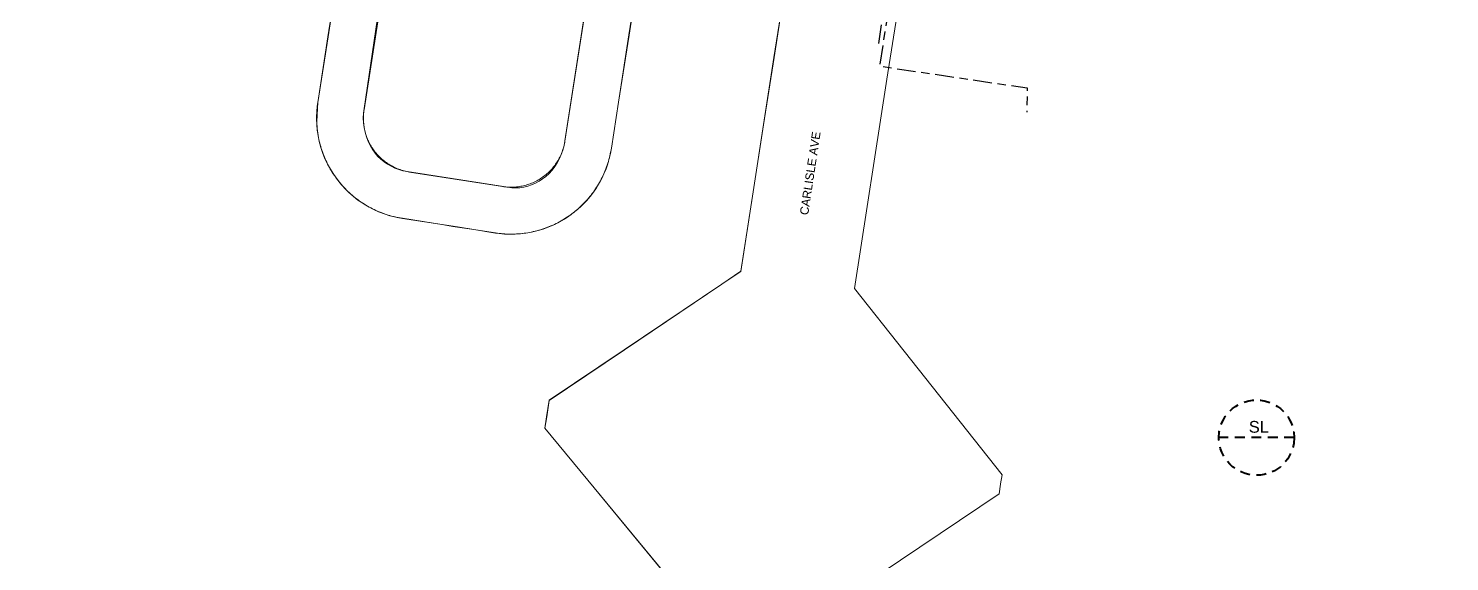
# Model space of a CAD drawing. Header units: metres. Extents: x 297818 to 299097, y 6264861 to 6266140.
# Drawn here: x 298085.7 to 298387.9, y 6265323.7 to 6265437.1 of the extents above; entities that cross this region are included whole.
import ezdxf
from ezdxf.enums import TextEntityAlignment as Align

# ---------------------------------------------------------------- set-up
doc = ezdxf.new("R2010")
doc.units = ezdxf.units.M
doc.linetypes.add('Cable Exist UG', pattern=[8.2, 4, -1.2, 1.8, -1.2])
doc.linetypes.add('Dash', pattern=[5, 3, -2])
doc.layers.get('0').update_dxf_attribs({"color": 6})
doc.layers.add('Cadastre Roads_SP_EXT', color=9, linetype='Continuous', lineweight=5)
for name, color, linetype in [('Mains_HV_EXT', 7, 'Continuous'), ('Mains_LV_EXT', 7, 'Continuous'), ('NOTES_SL_EXT', 7, 'Continuous')]:
    doc.layers.add(name, color=color, linetype=linetype)
doc.styles.get("Standard").update_dxf_attribs({"font": 'arial.ttf'})
doc.linetypes.add('Cable New UG', pattern='A,7,-0.25,["x",Standard,S=2,R=0,X=0.2,Y=-0.8],-2.1', length=9.35)

# ---------------------------------------------------------------- blocks, each defined once
blk = doc.blocks.new('SLANTERN_NUM_EXT')
blk.add_wipeout([(-0.31, 10), (-0.94, 9.96), (-1.57, 9.88), (-2.18, 9.76), (-2.79, 9.61), (-3.39, 9.41), (-3.97, 9.18), (-4.54, 8.91), (-5.09, 8.61), (-5.62, 8.27), (-6.13, 7.91), (-6.62, 7.5), (-7.07, 7.07), (-7.5, 6.62), (-7.91, 6.13), (-8.27, 5.62), (-8.61, 5.09), (-8.91, 4.54), (-9.18, 3.97), (-9.41, 3.39), (-9.61, 2.79), (-9.76, 2.18), (-9.88, 1.57), (-9.96, 0.94), (-10, 0.31), (-10, -0.31), (-9.96, -0.94), (-9.88, -1.57), (-9.76, -2.18), (-9.61, -2.79), (-9.41, -3.39), (-9.18, -3.97), (-8.91, -4.54), (-8.61, -5.09), (-8.27, -5.62), (-7.91, -6.13), (-7.5, -6.62), (-7.07, -7.07), (-6.62, -7.5), (-6.13, -7.91), (-5.62, -8.27), (-5.09, -8.61), (-4.54, -8.91), (-3.97, -9.18), (-3.39, -9.41), (-2.79, -9.61), (-2.18, -9.76), (-1.57, -9.88), (-0.94, -9.96), (-0.31, -10), (0.31, -10), (0.94, -9.96), (1.57, -9.88), (2.18, -9.76), (2.79, -9.61), (3.39, -9.41), (3.97, -9.18), (4.54, -8.91), (5.09, -8.61), (5.62, -8.27), (6.13, -7.91), (6.62, -7.5), (7.07, -7.07), (7.5, -6.62), (7.91, -6.13), (8.27, -5.62), (8.61, -5.09), (8.91, -4.54), (9.18, -3.97), (9.41, -3.39), (9.61, -2.79), (9.76, -2.18), (9.88, -1.57), (9.96, -0.94), (10, -0.31), (10, 0.31), (9.96, 0.94), (9.88, 1.57), (9.76, 2.18), (9.61, 2.79), (9.41, 3.39), (9.18, 3.97), (8.91, 4.54), (8.61, 5.09), (8.27, 5.62), (7.91, 6.13), (7.5, 6.62), (7.07, 7.07), (6.62, 7.5), (6.13, 7.91), (5.62, 8.27), (5.09, 8.61), (4.54, 8.91), (3.97, 9.18), (3.39, 9.41), (2.79, 9.61), (2.18, 9.76), (1.57, 9.88), (0.94, 9.96), (0.31, 10)])
at = {"linetype": 'Dash', "lineweight": 40, "ltscale": 0.7}
blk.add_line((8, 0), (-8, 0), dxfattribs=at)
blk.add_circle((0, 0), 8, dxfattribs=at)
at = {"lineweight": 40, "width": 0.7}
for tag, p in [('SNUMBER', (0.51, 1.05)), ('CNUMBER', (0.44, -3.15))]:
    blk.add_attdef(tag, text='', height=2.5, dxfattribs=at).set_placement(p, align=Align.CENTER)
at = {"lineweight": 40, "flags": 1}
blk.add_attdef('Z', (0, 0), '', height=0.2, dxfattribs=at)

msp = doc.modelspace()

# ---------------------------------------------------------------- linework, layer by layer
at = {"color": 2, "linetype": 'Cable New UG', "ltscale": 0.5}
msp.add_circle((298457.33, 6265500.67), 639.42, dxfattribs=at)
at = {"layer": 'Cadastre Roads_SP_EXT', "linetype": 'Continuous'}
for points in [[(298207.71, 6265463.84), (298199.82, 6265413.12), (298199.63, 6265412.15), (298199.37, 6265411.2), (298199.04, 6265410.28), (298198.64, 6265409.38), (298198.18, 6265408.52), (298197.66, 6265407.7), (298197.08, 6265406.94), (298196.44, 6265406.22), (298195.77, 6265405.61), (298195.07, 6265405.06), (298194.32, 6265404.58), (298193.54, 6265404.17), (298192.74, 6265403.82), (298191.92, 6265403.54), (298191.07, 6265403.34), (298190.22, 6265403.21), (298189.36, 6265403.16), (298188.5, 6265403.19), (298187.65, 6265403.29), (298167.16, 6265406.51), (298166.26, 6265406.62), (298165.37, 6265406.8), (298164.5, 6265407.05), (298163.66, 6265407.37), (298162.85, 6265407.75), (298162.08, 6265408.19), (298161.35, 6265408.69), (298160.66, 6265409.24), (298160.03, 6265409.85), (298159.47, 6265410.52), (298158.97, 6265411.23), (298158.44, 6265412.13), (298157.99, 6265413.06), (298157.62, 6265414.02), (298157.32, 6265415), (298157.12, 6265416), (298156.99, 6265417.01), (298156.94, 6265418.02), (298156.98, 6265419.03), (298157.09, 6265420.03), (298164.56, 6265470.69)], [(298207.69, 6265463.86), (298199.8, 6265413.14), (298199.76, 6265412.84), (298199.7, 6265412.55), (298199.64, 6265412.26), (298199.57, 6265411.97), (298199.49, 6265411.68), (298199.4, 6265411.39), (298199.31, 6265411.11), (298199.21, 6265410.83), (298199.1, 6265410.55), (298198.98, 6265410.27), (298198.86, 6265410), (298198.73, 6265409.73), (298198.6, 6265409.46), (298198.45, 6265409.2), (298198.3, 6265408.94), (298198.15, 6265408.69), (298197.98, 6265408.44), (298197.81, 6265408.19), (298197.64, 6265407.95), (298197.45, 6265407.71), (298197.27, 6265407.48), (298197.07, 6265407.25), (298196.87, 6265407.03), (298196.67, 6265406.81), (298196.46, 6265406.6), (298196.24, 6265406.39), (298196.02, 6265406.19), (298195.79, 6265406), (298195.56, 6265405.81), (298195.32, 6265405.63), (298195.08, 6265405.45), (298194.83, 6265405.28), (298194.58, 6265405.12), (298194.33, 6265404.96), (298194.07, 6265404.81), (298193.81, 6265404.66), (298193.54, 6265404.53), (298193.27, 6265404.4), (298193, 6265404.27), (298192.72, 6265404.16), (298192.45, 6265404.05), (298192.16, 6265403.95), (298191.88, 6265403.85), (298191.59, 6265403.77), (298191.3, 6265403.69), (298191.01, 6265403.62), (298190.72, 6265403.55), (298190.43, 6265403.5), (298190.13, 6265403.45), (298189.84, 6265403.41), (298189.54, 6265403.37), (298189.24, 6265403.35), (298188.94, 6265403.33), (298188.65, 6265403.32), (298188.35, 6265403.31), (298188.05, 6265403.32), (298187.75, 6265403.33), (298187.45, 6265403.35), (298187.15, 6265403.38), (298186.85, 6265403.42), (298186.56, 6265403.46), (298166.79, 6265406.54), (298166.5, 6265406.59), (298166.21, 6265406.64), (298165.91, 6265406.71), (298165.62, 6265406.78), (298165.33, 6265406.86), (298165.05, 6265406.94), (298164.76, 6265407.04), (298164.48, 6265407.14), (298164.2, 6265407.24), (298163.92, 6265407.36), (298163.65, 6265407.48), (298163.38, 6265407.61), (298163.11, 6265407.75), (298162.85, 6265407.89), (298162.59, 6265408.04), (298162.34, 6265408.2), (298162.09, 6265408.36), (298161.84, 6265408.53), (298161.6, 6265408.71), (298161.36, 6265408.89), (298161.13, 6265409.08), (298160.9, 6265409.27), (298160.68, 6265409.47), (298160.46, 6265409.68), (298160.25, 6265409.89), (298160.04, 6265410.1), (298159.84, 6265410.33), (298159.65, 6265410.55), (298159.46, 6265410.79), (298159.27, 6265411.02), (298159.1, 6265411.26), (298158.93, 6265411.51), (298158.76, 6265411.76), (298158.61, 6265412.01), (298158.46, 6265412.27), (298158.31, 6265412.54), (298158.18, 6265412.8), (298158.05, 6265413.07), (298157.92, 6265413.34), (298157.81, 6265413.62), (298157.7, 6265413.9), (298157.6, 6265414.18), (298157.5, 6265414.47), (298157.42, 6265414.75), (298157.34, 6265415.04), (298157.27, 6265415.33), (298157.2, 6265415.62), (298157.15, 6265415.92), (298157.1, 6265416.21), (298157.06, 6265416.51), (298157.02, 6265416.81), (298157, 6265417.11), (298156.98, 6265417.4), (298156.97, 6265417.7), (298156.97, 6265418), (298156.97, 6265418.3), (298156.99, 6265418.6), (298157.01, 6265418.9), (298157.04, 6265419.2), (298157.07, 6265419.49), (298157.12, 6265419.79), (298165, 6265470.49)], [(298250.21, 6265309.91), (298292.16, 6265338.16), (298292.48, 6265340.21), (298292.48, 6265340.23), (298292.78, 6265342.13), (298271.94, 6265368.46), (298261.39, 6265381.79), (298268.3, 6265426.25), (298271.37, 6265446.01), (298272.26, 6265451.7), (298260.33, 6265454.62), (298248.41, 6265457.53), (298246.48, 6265445.14), (298244.26, 6265430.88), (298242.04, 6265416.62), (298239.83, 6265402.36), (298237.2, 6265385.44), (298233.17, 6265382.72), (298212.44, 6265368.76), (298196.48, 6265358.01), (298195.93, 6265354.48), (298195.55, 6265352.08), (298206.02, 6265339.41), (298226.24, 6265314.92)], [(298250.21, 6265309.91), (298292.16, 6265338.16), (298292.48, 6265340.21), (298292.48, 6265340.23), (298292.78, 6265342.13), (298271.94, 6265368.46), (298261.39, 6265381.79), (298268.3, 6265426.25), (298271.37, 6265446.01), (298272.26, 6265451.7), (298260.33, 6265454.61), (298248.42, 6265457.52), (298246.5, 6265445.13), (298244.28, 6265430.86), (298242.07, 6265416.6), (298239.85, 6265402.35), (298237.22, 6265385.42), (298233.19, 6265382.71), (298212.46, 6265368.74), (298196.49, 6265358), (298195.94, 6265354.47), (298195.57, 6265352.06), (298206.03, 6265339.4), (298226.25, 6265314.91)], [(298151.29, 6265447.39), (298149.42, 6265435.3), (298147.25, 6265421.34), (298147.19, 6265420.95), (298147.14, 6265420.56), (298147.1, 6265420.17), (298147.07, 6265419.77), (298147.04, 6265419.38), (298147.02, 6265418.99), (298147, 6265418.59), (298147, 6265418.2), (298147, 6265417.81), (298147, 6265417.41), (298147.02, 6265417.02), (298147.04, 6265416.62), (298147.07, 6265416.23), (298147.1, 6265415.84), (298147.15, 6265415.44), (298147.2, 6265415.05), (298147.26, 6265414.65), (298147.32, 6265414.26), (298147.4, 6265413.87), (298147.48, 6265413.48), (298147.56, 6265413.09), (298147.66, 6265412.7), (298147.76, 6265412.32), (298147.87, 6265411.94), (298147.98, 6265411.56), (298148.11, 6265411.18), (298148.24, 6265410.8), (298148.37, 6265410.43), (298148.52, 6265410.05), (298148.67, 6265409.69), (298148.83, 6265409.32), (298148.99, 6265408.96), (298149.16, 6265408.6), (298149.34, 6265408.24), (298149.52, 6265407.88), (298149.72, 6265407.53), (298149.91, 6265407.17), (298150.12, 6265406.83), (298150.33, 6265406.48), (298150.55, 6265406.14), (298150.78, 6265405.81), (298151.01, 6265405.48), (298151.25, 6265405.15), (298151.49, 6265404.83), (298151.74, 6265404.51), (298152, 6265404.2), (298152.26, 6265403.89), (298152.53, 6265403.59), (298152.8, 6265403.29), (298153.08, 6265403), (298153.36, 6265402.71), (298153.65, 6265402.43), (298153.94, 6265402.15), (298154.24, 6265401.88), (298154.55, 6265401.61), (298154.86, 6265401.35), (298155.17, 6265401.1), (298155.49, 6265400.85), (298155.81, 6265400.61), (298156.14, 6265400.37), (298156.47, 6265400.14), (298156.81, 6265399.92), (298157.15, 6265399.7), (298157.5, 6265399.49), (298157.85, 6265399.29), (298158.19, 6265399.09), (298158.54, 6265398.9), (298158.89, 6265398.72), (298159.25, 6265398.55), (298159.61, 6265398.38), (298159.97, 6265398.22), (298160.33, 6265398.06), (298160.7, 6265397.92), (298161.07, 6265397.77), (298161.44, 6265397.64), (298161.82, 6265397.51), (298162.2, 6265397.39), (298162.58, 6265397.28), (298162.96, 6265397.17), (298163.34, 6265397.07), (298163.73, 6265396.98), (298164.11, 6265396.89), (298164.5, 6265396.81), (298164.89, 6265396.74), (298165.28, 6265396.68), (298176.98, 6265394.86), (298180.44, 6265394.32), (298185.05, 6265393.6), (298185.45, 6265393.54), (298185.86, 6265393.49), (298186.26, 6265393.45), (298186.67, 6265393.41), (298187.07, 6265393.38), (298187.48, 6265393.36), (298187.89, 6265393.35), (298188.29, 6265393.34), (298188.7, 6265393.35), (298189.11, 6265393.36), (298189.52, 6265393.38), (298189.92, 6265393.4), (298190.33, 6265393.43), (298190.72, 6265393.47), (298191.12, 6265393.52), (298191.51, 6265393.57), (298191.91, 6265393.64), (298192.3, 6265393.7), (298192.69, 6265393.78), (298193.08, 6265393.86), (298193.46, 6265393.95), (298193.85, 6265394.05), (298194.23, 6265394.16), (298194.61, 6265394.27), (298194.99, 6265394.39), (298195.37, 6265394.51), (298195.75, 6265394.64), (298196.12, 6265394.78), (298196.49, 6265394.93), (298196.85, 6265395.08), (298197.22, 6265395.24), (298197.58, 6265395.41), (298197.94, 6265395.58), (298198.29, 6265395.76), (298198.65, 6265395.95), (298199, 6265396.15), (298199.35, 6265396.35), (298199.7, 6265396.56), (298200.04, 6265396.77), (298200.38, 6265396.99), (298200.71, 6265397.22), (298201.04, 6265397.46), (298201.37, 6265397.7), (298201.69, 6265397.94), (298202, 6265398.2), (298202.31, 6265398.45), (298202.62, 6265398.72), (298202.92, 6265398.99), (298203.22, 6265399.26), (298203.51, 6265399.55), (298203.79, 6265399.83), (298204.07, 6265400.12), (298204.35, 6265400.42), (298204.61, 6265400.72), (298204.87, 6265401.02), (298205.13, 6265401.33), (298205.38, 6265401.65), (298205.63, 6265401.97), (298205.86, 6265402.29), (298206.09, 6265402.62), (298206.32, 6265402.95), (298206.54, 6265403.29), (298206.75, 6265403.63), (298206.96, 6265403.97), (298207.16, 6265404.32), (298207.36, 6265404.67), (298207.54, 6265405.03), (298207.73, 6265405.39), (298207.9, 6265405.75), (298208.07, 6265406.12), (298208.23, 6265406.48), (298208.38, 6265406.86), (298208.53, 6265407.23), (298208.67, 6265407.62), (298208.81, 6265408.01), (298208.93, 6265408.4), (298209.06, 6265408.79), (298209.17, 6265409.19), (298209.27, 6265409.58), (298209.37, 6265409.98), (298209.46, 6265410.39), (298209.54, 6265410.79), (298209.62, 6265411.2), (298209.69, 6265411.6), (298211.21, 6265421.41), (298213.43, 6265435.67), (298215.65, 6265449.93)], [(298151.32, 6265447.36), (298149.44, 6265435.27), (298147.26, 6265421.31), (298147.17, 6265420.05), (298147.09, 6265418.64), (298147.07, 6265417.23), (298147.12, 6265415.81), (298147.31, 6265414.33), (298147.57, 6265413.02), (298147.89, 6265411.73), (298148.3, 6265410.47), (298148.79, 6265409.32), (298149.35, 6265408.22), (298149.97, 6265407.11), (298150.65, 6265406.04), (298151.39, 6265405.02), (298152.17, 6265404.02), (298153, 6265403.07), (298153.89, 6265402.18), (298154.82, 6265401.35), (298155.8, 6265400.59), (298156.81, 6265399.89), (298157.86, 6265399.26), (298159.01, 6265398.64), (298160.19, 6265398.09), (298161.39, 6265397.62), (298162.61, 6265397.23), (298163.84, 6265396.92), (298165.25, 6265396.7), (298174.07, 6265395.29), (298175.96, 6265394.99), (298176.99, 6265394.83), (298180.45, 6265394.29), (298185.06, 6265393.57), (298185.83, 6265393.47), (298186.96, 6265393.36), (298188.09, 6265393.32), (298189.22, 6265393.33), (298190.35, 6265393.41), (298190.78, 6265393.45), (298191.9, 6265393.61), (298193.01, 6265393.82), (298194.11, 6265394.09), (298195.19, 6265394.42), (298196.26, 6265394.81), (298197.3, 6265395.24), (298198.31, 6265395.74), (298198.75, 6265395.97), (298199.73, 6265396.54), (298200.67, 6265397.16), (298201.59, 6265397.83), (298202.46, 6265398.54), (298203.3, 6265399.3), (298204.09, 6265400.11), (298204.45, 6265400.5), (298205.19, 6265401.36), (298205.87, 6265402.26), (298206.51, 6265403.19), (298207.1, 6265404.15), (298207.63, 6265405.15), (298208.12, 6265406.17), (298208.55, 6265407.22), (298208.93, 6265408.29), (298209.25, 6265409.38), (298209.51, 6265410.47), (298209.71, 6265411.58), (298211.24, 6265421.4), (298213.45, 6265435.66), (298215.67, 6265449.92)]]:
    msp.add_lwpolyline(points, dxfattribs=at)
at = {"layer": 'Mains_HV_EXT', "linetype": 'Cable Exist UG'}
msp.add_lwpolyline([(298269.48, 6265454.05), (298266.36, 6265433.16)], dxfattribs=at)
at = {"layer": 'Mains_LV_EXT', "linetype": 'Cable Exist UG', "flags": 128}
msp.add_lwpolyline([(298254.47, 6265482.77), (298255.97, 6265479.35), (298255.52, 6265474.13), (298273.07, 6265470.1), (298270.28, 6265451.87), (298268.71, 6265450.94), (298268.47, 6265448.39), (298269.64, 6265447.7), (298266.72, 6265429.06), (298298.11, 6265424.41), (298298.04, 6265419.29)], dxfattribs=at)

# ---------------------------------------------------------------- texts
at = {"layer": 'Cadastre Roads_SP_EXT'}
for p in [(298251.52, 6265397.29), (298251.53, 6265397.29)]:
    msp.add_text('CARLISLE AVE', height=1.8, rotation=81.4174, dxfattribs=at).set_placement(p)

# ---------------------------------------------------------------- next in the draw order: block references
at = {"layer": 'NOTES_SL_EXT', "color": 2, "linetype": 'Cable New UG'}
ref = msp.add_blockref('SLANTERN_NUM_EXT', (298346.89, 6265350.07), dxfattribs=at)
ref.add_attrib('SNUMBER', 'SL', dxfattribs={"layer": '0', "lineweight": 40, "height": 2.5}).set_placement((298347.39, 6265351.12), align=Align.CENTER)

doc.saveas('drawing.dxf')
